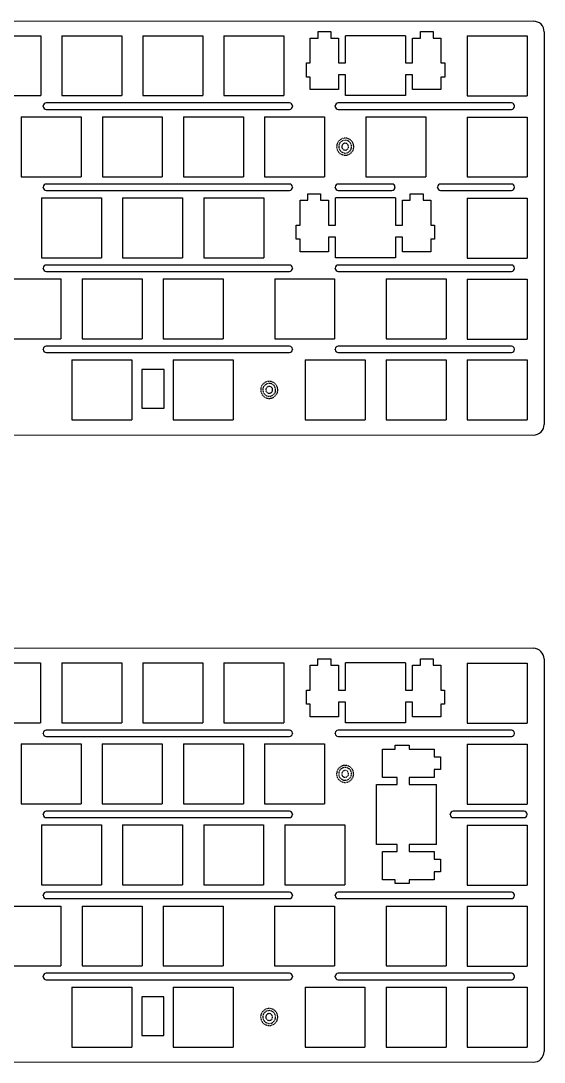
# Model space of a CAD drawing. Extents: x 1168 to 1833, y 1867 to 2135.
# Drawn here: x 1709.9 to 1832.5, y 1890.4 to 2134.4 of the extents above; entities that cross this region are included whole.
import ezdxf

# ---------------------------------------------------------------- set-up
doc = ezdxf.new("R2010")
doc.units = 0
doc.header["$MEASUREMENT"] = 0
for name, pattern in [('AI-Linetype-13', [0.2, 0.1, -0.1]), ('AI-Linetype-14', [0.2, 0.1, -0.1]), ('AI-Linetype-15', [0.2, 0.1, -0.1]), ('AI-Linetype-16', [0.2, 0.1, -0.1]), ('AI-Linetype-17', [0.2, 0.1, -0.1]), ('AI-Linetype-18', [0.2, 0.1, -0.1]), ('AI-Linetype-22', [0.2, 0.1, -0.1]), ('AI-Linetype-23', [0.2, 0.1, -0.1]), ('AI-Linetype-24', [0.2, 0.1, -0.1]), ('AI-Linetype-25', [0.2, 0.1, -0.1]), ('AI-Linetype-26', [0.2, 0.1, -0.1]), ('AI-Linetype-27', [0.2, 0.1, -0.1])]:
    doc.linetypes.add(name, pattern=pattern)
doc.layers.add('_U+56FE_U+5C42 1', color=7, linetype='Continuous')

msp = doc.modelspace()

# ---------------------------------------------------------------- linework, layer by layer
at = {"layer": '_U+56FE_U+5C42 1', "color": 7, "lineweight": 25}
for points in [[(1528.01, 2134.44), (1830.01, 2134.36)], [(1700.48, 2130.96), (1714.53, 2130.96)], [(1714.53, 2130.96), (1714.53, 2116.91)], [(1719.48, 2130.96), (1733.53, 2130.96)], [(1719.48, 2130.96), (1719.48, 2116.91)], [(1733.53, 2130.96), (1733.53, 2116.91)], [(1738.48, 2130.96), (1752.53, 2130.96)], [(1738.48, 2130.96), (1738.48, 2116.91)], [(1752.53, 2130.96), (1752.53, 2116.91)], [(1757.48, 2130.96), (1771.53, 2130.96)], [(1757.48, 2130.96), (1757.48, 2116.91)], [(1771.53, 2130.96), (1771.53, 2116.91)], [(1779.51, 2130.41), (1779.51, 2131.91)], [(1779.51, 2131.91), (1782.51, 2131.91)], [(1782.51, 2131.91), (1782.51, 2130.41)], [(1800.03, 2130.96), (1785.98, 2130.96)], [(1785.98, 2124.57), (1785.98, 2130.96)], [(1800.03, 2130.96), (1800.03, 2124.57)], [(1803.51, 2130.41), (1803.51, 2131.91)], [(1803.51, 2131.91), (1806.51, 2131.91)], [(1806.51, 2131.91), (1806.51, 2130.41)], [(1814.48, 2130.89), (1828.53, 2130.89)], [(1814.48, 2130.89), (1814.48, 2116.84)], [(1828.53, 2130.89), (1828.53, 2116.84)], [(1832.51, 2131.86), (1832.51, 2039.86)], [(1777.68, 2124.57), (1777.68, 2130.41)], [(1777.68, 2130.41), (1779.51, 2130.41)], [(1782.51, 2130.41), (1784.33, 2130.41)], [(1784.33, 2130.41), (1784.33, 2124.57)], [(1801.68, 2124.57), (1801.68, 2130.41)], [(1801.68, 2130.41), (1803.51, 2130.41)], [(1806.51, 2130.41), (1808.33, 2130.41)], [(1808.33, 2130.41), (1808.33, 2124.57)], [(1776.81, 2121.27), (1776.81, 2124.57)], [(1776.81, 2124.57), (1777.68, 2124.57)], [(1784.33, 2124.57), (1785.98, 2124.57)], [(1800.03, 2124.57), (1801.68, 2124.57)], [(1808.33, 2124.57), (1809.21, 2124.57)], [(1809.21, 2124.57), (1809.21, 2121.27)], [(1777.68, 2121.27), (1776.81, 2121.27)], [(1777.68, 2118.31), (1777.68, 2121.27)], [(1785.98, 2121.77), (1784.33, 2121.77)], [(1784.33, 2121.77), (1784.33, 2118.31)], [(1785.98, 2116.91), (1785.98, 2121.77)], [(1801.68, 2121.77), (1800.03, 2121.77)], [(1800.03, 2121.77), (1800.03, 2116.91)], [(1801.68, 2118.31), (1801.68, 2121.77)], [(1808.33, 2121.77), (1808.33, 2121.77)], [(1809.21, 2121.27), (1808.33, 2121.27)], [(1808.33, 2121.27), (1808.33, 2118.31)], [(1700.48, 2116.91), (1714.53, 2116.91)], [(1719.48, 2116.91), (1733.53, 2116.91)], [(1738.48, 2116.91), (1752.53, 2116.91)], [(1757.48, 2116.91), (1771.53, 2116.91)], [(1784.33, 2118.31), (1777.68, 2118.31)], [(1800.03, 2116.91), (1785.98, 2116.91)], [(1808.33, 2118.31), (1801.68, 2118.31)], [(1814.48, 2116.84), (1828.53, 2116.84)], [(1715.14, 2114.39), (1715.14, 2114.49)], [(1772.84, 2115.19), (1715.84, 2115.19)], [(1773.54, 2114.49), (1773.54, 2114.39)], [(1783.54, 2114.39), (1783.54, 2114.49)], [(1824.86, 2115.19), (1784.24, 2115.19)], [(1825.56, 2114.39), (1825.56, 2114.49)], [(1709.98, 2111.96), (1724.03, 2111.96)], [(1709.98, 2111.96), (1709.98, 2097.91)], [(1715.84, 2113.69), (1772.84, 2113.69)], [(1724.03, 2111.96), (1724.03, 2097.91)], [(1728.98, 2111.96), (1743.03, 2111.96)], [(1728.98, 2111.96), (1728.98, 2097.91)], [(1743.03, 2111.96), (1743.03, 2097.91)], [(1747.98, 2111.96), (1762.03, 2111.96)], [(1747.98, 2111.96), (1747.98, 2097.91)], [(1762.03, 2111.96), (1762.03, 2097.91)], [(1766.98, 2111.96), (1781.03, 2111.96)], [(1766.98, 2111.96), (1766.98, 2097.91)], [(1781.03, 2111.96), (1781.03, 2097.91)], [(1784.24, 2113.69), (1824.86, 2113.69)], [(1790.73, 2111.96), (1804.78, 2111.96)], [(1790.73, 2111.96), (1790.73, 2097.91)], [(1804.78, 2111.96), (1804.78, 2097.91)], [(1814.48, 2111.89), (1828.53, 2111.89)], [(1814.48, 2111.89), (1814.48, 2097.84)], [(1828.53, 2111.89), (1828.53, 2097.84)], [(1709.98, 2097.91), (1724.03, 2097.91)], [(1728.98, 2097.91), (1743.03, 2097.91)], [(1747.98, 2097.91), (1762.03, 2097.91)], [(1766.98, 2097.91), (1781.03, 2097.91)], [(1790.73, 2097.91), (1804.78, 2097.91)], [(1814.48, 2097.84), (1828.53, 2097.84)], [(1715.14, 2095.39), (1715.14, 2095.49)], [(1772.84, 2096.19), (1715.84, 2096.19)], [(1715.84, 2094.69), (1772.84, 2094.69)], [(1773.54, 2095.49), (1773.54, 2095.39)], [(1783.54, 2095.39), (1783.54, 2095.49)], [(1796.84, 2096.19), (1784.24, 2096.19)], [(1784.24, 2094.69), (1796.84, 2094.69)], [(1797.54, 2095.49), (1797.54, 2095.39)], [(1807.54, 2095.39), (1807.54, 2095.49)], [(1824.86, 2096.19), (1808.24, 2096.19)], [(1808.24, 2094.69), (1824.86, 2094.69)], [(1825.56, 2095.39), (1825.56, 2095.49)], [(1714.73, 2092.96), (1728.78, 2092.96)], [(1714.73, 2092.96), (1714.73, 2078.91)], [(1728.78, 2092.96), (1728.78, 2078.91)], [(1733.73, 2092.96), (1747.78, 2092.96)], [(1733.73, 2092.96), (1733.73, 2078.91)], [(1747.78, 2092.96), (1747.78, 2078.91)], [(1752.73, 2092.96), (1766.78, 2092.96)], [(1752.73, 2092.96), (1752.73, 2078.91)], [(1766.78, 2092.96), (1766.78, 2078.91)], [(1775.31, 2086.57), (1775.31, 2092.41)], [(1775.31, 2092.41), (1777.13, 2092.41)], [(1777.13, 2092.41), (1777.13, 2093.91)], [(1777.13, 2093.91), (1780.13, 2093.91)], [(1780.13, 2093.91), (1780.13, 2092.41)], [(1780.13, 2092.41), (1781.96, 2092.41)], [(1781.96, 2092.41), (1781.96, 2086.57)], [(1797.66, 2092.96), (1783.61, 2092.96)], [(1783.61, 2086.57), (1783.61, 2092.96)], [(1797.66, 2092.96), (1797.66, 2086.57)], [(1799.31, 2086.57), (1799.31, 2092.41)], [(1799.31, 2092.41), (1801.13, 2092.41)], [(1801.13, 2092.41), (1801.13, 2093.91)], [(1801.13, 2093.91), (1804.13, 2093.91)], [(1804.13, 2093.91), (1804.13, 2092.41)], [(1804.13, 2092.41), (1805.96, 2092.41)], [(1805.96, 2092.41), (1805.96, 2086.57)], [(1814.48, 2092.89), (1828.53, 2092.89)], [(1814.48, 2092.89), (1814.48, 2078.84)], [(1828.53, 2092.89), (1828.53, 2078.84)], [(1774.43, 2083.27), (1774.43, 2086.57)], [(1774.43, 2086.57), (1775.31, 2086.57)], [(1781.96, 2086.57), (1783.61, 2086.57)], [(1797.66, 2086.57), (1799.31, 2086.57)], [(1805.96, 2086.57), (1806.83, 2086.57)], [(1806.83, 2086.57), (1806.83, 2083.27)], [(1775.31, 2083.27), (1774.43, 2083.27)], [(1775.31, 2080.31), (1775.31, 2083.27)], [(1783.61, 2083.77), (1781.96, 2083.77)], [(1781.96, 2083.77), (1781.96, 2080.31)], [(1783.61, 2078.91), (1783.61, 2083.77)], [(1799.31, 2083.77), (1797.66, 2083.77)], [(1797.66, 2083.77), (1797.66, 2078.91)], [(1799.31, 2080.31), (1799.31, 2083.77)], [(1805.96, 2083.77), (1805.96, 2083.77)], [(1806.83, 2083.27), (1805.96, 2083.27)], [(1805.96, 2083.27), (1805.96, 2080.31)], [(1781.96, 2080.31), (1775.31, 2080.31)], [(1805.96, 2080.31), (1799.31, 2080.31)], [(1714.73, 2078.91), (1728.78, 2078.91)], [(1772.84, 2077.19), (1715.84, 2077.19)], [(1733.73, 2078.91), (1747.78, 2078.91)], [(1752.73, 2078.91), (1766.78, 2078.91)], [(1797.66, 2078.91), (1783.61, 2078.91)], [(1824.86, 2077.19), (1784.24, 2077.19)], [(1814.48, 2078.84), (1828.53, 2078.84)], [(1715.14, 2076.39), (1715.14, 2076.49)], [(1715.84, 2075.69), (1772.84, 2075.69)], [(1773.54, 2076.49), (1773.54, 2076.39)], [(1783.54, 2076.39), (1783.54, 2076.49)], [(1784.24, 2075.69), (1824.86, 2075.69)], [(1825.56, 2076.39), (1825.56, 2076.49)], [(1705.23, 2073.96), (1719.28, 2073.96)], [(1719.28, 2073.96), (1719.28, 2059.91)], [(1724.23, 2073.96), (1738.28, 2073.96)], [(1724.23, 2073.96), (1724.23, 2059.91)], [(1738.28, 2073.96), (1738.28, 2059.91)], [(1743.23, 2073.96), (1757.28, 2073.96)], [(1743.23, 2073.96), (1743.23, 2059.91)], [(1757.28, 2073.96), (1757.28, 2059.91)], [(1769.36, 2073.96), (1783.41, 2073.96)], [(1769.36, 2073.96), (1769.36, 2059.91)], [(1783.41, 2073.96), (1783.41, 2059.91)], [(1795.48, 2073.96), (1809.53, 2073.96)], [(1795.48, 2073.96), (1795.48, 2059.91)], [(1809.53, 2073.96), (1809.53, 2059.91)], [(1814.48, 2073.89), (1828.53, 2073.89)], [(1814.48, 2073.89), (1814.48, 2059.84)], [(1828.53, 2073.89), (1828.53, 2059.84)], [(1705.23, 2059.91), (1719.28, 2059.91)], [(1772.84, 2058.19), (1715.84, 2058.19)], [(1724.23, 2059.91), (1738.28, 2059.91)], [(1743.23, 2059.91), (1757.28, 2059.91)], [(1769.36, 2059.91), (1783.41, 2059.91)], [(1824.86, 2058.19), (1784.24, 2058.19)], [(1795.48, 2059.91), (1809.53, 2059.91)], [(1814.48, 2059.84), (1828.53, 2059.84)], [(1715.14, 2057.39), (1715.14, 2057.49)], [(1715.84, 2056.69), (1772.84, 2056.69)], [(1773.54, 2057.49), (1773.54, 2057.39)], [(1783.54, 2057.39), (1783.54, 2057.49)], [(1784.24, 2056.69), (1824.86, 2056.69)], [(1825.56, 2057.39), (1825.56, 2057.49)], [(1721.86, 2054.96), (1735.91, 2054.96)], [(1721.86, 2054.96), (1721.86, 2040.91)], [(1735.91, 2054.96), (1735.91, 2040.91)], [(1745.61, 2054.96), (1759.66, 2054.96)], [(1745.61, 2054.96), (1745.61, 2040.91)], [(1759.66, 2054.96), (1759.66, 2040.91)], [(1776.48, 2054.96), (1790.53, 2054.96)], [(1776.48, 2054.96), (1776.48, 2040.91)], [(1790.53, 2054.96), (1790.53, 2040.91)], [(1795.48, 2054.96), (1809.53, 2054.96)], [(1795.48, 2054.96), (1795.48, 2040.91)], [(1809.53, 2054.96), (1809.53, 2040.91)], [(1814.48, 2054.96), (1828.53, 2054.96)], [(1814.48, 2054.96), (1814.48, 2040.91)], [(1828.53, 2054.96), (1828.53, 2040.91)], [(1721.86, 2040.91), (1735.91, 2040.91)], [(1745.61, 2040.91), (1759.66, 2040.91)], [(1776.48, 2040.91), (1790.53, 2040.91)], [(1795.48, 2040.91), (1809.53, 2040.91)], [(1814.48, 2040.91), (1828.53, 2040.91)], [(1528.01, 2037.44), (1830.01, 2037.36)], [(1527.99, 1987.44), (1829.99, 1987.36)], [(1779.49, 1983.41), (1779.49, 1984.91)], [(1779.49, 1984.91), (1782.49, 1984.91)], [(1782.49, 1984.91), (1782.49, 1983.41)], [(1803.49, 1983.41), (1803.49, 1984.91)], [(1803.49, 1984.91), (1806.49, 1984.91)], [(1806.49, 1984.91), (1806.49, 1983.41)], [(1832.49, 1984.86), (1832.49, 1892.86)], [(1700.47, 1983.96), (1714.52, 1983.96)], [(1714.52, 1983.96), (1714.52, 1969.91)], [(1719.47, 1983.96), (1733.52, 1983.96)], [(1719.47, 1983.96), (1719.47, 1969.91)], [(1733.52, 1983.96), (1733.52, 1969.91)], [(1738.47, 1983.96), (1752.52, 1983.96)], [(1738.47, 1983.96), (1738.47, 1969.91)], [(1752.52, 1983.96), (1752.52, 1969.91)], [(1757.47, 1983.96), (1771.52, 1983.96)], [(1757.47, 1983.96), (1757.47, 1969.91)], [(1771.52, 1983.96), (1771.52, 1969.91)], [(1777.67, 1977.57), (1777.67, 1983.41)], [(1777.67, 1983.41), (1779.49, 1983.41)], [(1782.49, 1983.41), (1784.32, 1983.41)], [(1784.32, 1983.41), (1784.32, 1977.57)], [(1800.02, 1983.96), (1785.97, 1983.96)], [(1785.97, 1977.57), (1785.97, 1983.96)], [(1800.02, 1983.96), (1800.02, 1977.57)], [(1801.67, 1977.57), (1801.67, 1983.41)], [(1801.67, 1983.41), (1803.49, 1983.41)], [(1806.49, 1983.41), (1808.32, 1983.41)], [(1808.32, 1983.41), (1808.32, 1977.57)], [(1814.47, 1983.89), (1828.52, 1983.89)], [(1814.47, 1983.89), (1814.47, 1969.84)], [(1828.52, 1983.89), (1828.52, 1969.84)], [(1776.79, 1974.27), (1776.79, 1977.57)], [(1776.79, 1977.57), (1777.67, 1977.57)], [(1784.32, 1977.57), (1785.97, 1977.57)], [(1800.02, 1977.57), (1801.67, 1977.57)], [(1808.32, 1977.57), (1809.19, 1977.57)], [(1809.19, 1977.57), (1809.19, 1974.27)], [(1785.97, 1974.77), (1784.32, 1974.77)], [(1784.32, 1974.77), (1784.32, 1971.31)], [(1785.97, 1969.91), (1785.97, 1974.77)], [(1801.67, 1974.77), (1800.02, 1974.77)], [(1800.02, 1974.77), (1800.02, 1969.91)], [(1801.67, 1971.31), (1801.67, 1974.77)], [(1808.32, 1974.77), (1808.32, 1974.77)], [(1777.67, 1974.27), (1776.79, 1974.27)], [(1777.67, 1971.31), (1777.67, 1974.27)], [(1809.19, 1974.27), (1808.32, 1974.27)], [(1808.32, 1974.27), (1808.32, 1971.31)], [(1700.47, 1969.91), (1714.52, 1969.91)], [(1719.47, 1969.91), (1733.52, 1969.91)], [(1738.47, 1969.91), (1752.52, 1969.91)], [(1757.47, 1969.91), (1771.52, 1969.91)], [(1784.32, 1971.31), (1777.67, 1971.31)], [(1800.02, 1969.91), (1785.97, 1969.91)], [(1808.32, 1971.31), (1801.67, 1971.31)], [(1814.47, 1969.84), (1828.52, 1969.84)], [(1715.13, 1967.39), (1715.13, 1967.49)], [(1772.83, 1968.19), (1715.83, 1968.19)], [(1773.53, 1967.49), (1773.53, 1967.39)], [(1783.53, 1967.39), (1783.53, 1967.49)], [(1824.84, 1968.19), (1784.23, 1968.19)], [(1825.54, 1967.39), (1825.54, 1967.49)], [(1709.97, 1964.96), (1724.02, 1964.96)], [(1709.97, 1964.96), (1709.97, 1950.91)], [(1715.83, 1966.69), (1772.83, 1966.69)], [(1724.02, 1964.96), (1724.02, 1950.91)], [(1728.97, 1964.96), (1743.02, 1964.96)], [(1728.97, 1964.96), (1728.97, 1950.91)], [(1743.02, 1964.96), (1743.02, 1950.91)], [(1747.97, 1964.96), (1762.02, 1964.96)], [(1747.97, 1964.96), (1747.97, 1950.91)], [(1762.02, 1964.96), (1762.02, 1950.91)], [(1766.97, 1964.96), (1781.02, 1964.96)], [(1766.97, 1964.96), (1766.97, 1950.91)], [(1781.02, 1964.96), (1781.02, 1950.91)], [(1784.23, 1966.69), (1824.84, 1966.69)], [(1814.47, 1964.89), (1828.52, 1964.89)], [(1814.47, 1964.89), (1814.47, 1950.84)], [(1828.52, 1964.89), (1828.52, 1950.84)], [(1794.63, 1957.11), (1794.63, 1963.76)], [(1794.63, 1963.76), (1797.59, 1963.76)], [(1797.59, 1963.76), (1797.59, 1964.64)], [(1797.59, 1964.64), (1800.89, 1964.64)], [(1800.89, 1964.64), (1800.89, 1963.76)], [(1800.89, 1963.76), (1806.73, 1963.76)], [(1806.73, 1963.76), (1806.73, 1961.94)], [(1806.73, 1961.94), (1808.23, 1961.94)], [(1808.23, 1961.94), (1808.23, 1958.94)], [(1808.23, 1958.94), (1806.73, 1958.94)], [(1806.73, 1958.94), (1806.73, 1957.11)], [(1793.23, 1941.41), (1793.23, 1955.46)], [(1793.23, 1955.46), (1798.09, 1955.46)], [(1798.09, 1957.11), (1794.63, 1957.11)], [(1798.09, 1955.46), (1798.09, 1957.11)], [(1806.73, 1957.11), (1800.89, 1957.11)], [(1800.89, 1957.11), (1800.89, 1955.46)], [(1800.89, 1955.46), (1807.28, 1955.46)], [(1807.28, 1941.41), (1807.28, 1955.46)], [(1709.97, 1950.91), (1724.02, 1950.91)], [(1728.97, 1950.91), (1743.02, 1950.91)], [(1747.97, 1950.91), (1762.02, 1950.91)], [(1766.97, 1950.91), (1781.02, 1950.91)], [(1814.47, 1950.84), (1828.52, 1950.84)], [(1715.13, 1948.39), (1715.13, 1948.49)], [(1772.83, 1949.19), (1715.83, 1949.19)], [(1773.53, 1948.49), (1773.53, 1948.39)], [(1810.51, 1948.39), (1810.51, 1948.49)], [(1827.82, 1949.19), (1811.21, 1949.19)], [(1828.52, 1948.39), (1828.52, 1948.49)], [(1714.72, 1945.96), (1728.77, 1945.96)], [(1714.72, 1945.96), (1714.72, 1931.91)], [(1715.83, 1947.69), (1772.83, 1947.69)], [(1728.77, 1945.96), (1728.77, 1931.91)], [(1733.72, 1945.96), (1747.77, 1945.96)], [(1733.72, 1945.96), (1733.72, 1931.91)], [(1747.77, 1945.96), (1747.77, 1931.91)], [(1752.72, 1945.96), (1766.77, 1945.96)], [(1752.72, 1945.96), (1752.72, 1931.91)], [(1766.77, 1945.96), (1766.77, 1931.91)], [(1771.72, 1945.96), (1785.77, 1945.96)], [(1771.72, 1945.96), (1771.72, 1931.91)], [(1785.77, 1945.96), (1785.77, 1931.91)], [(1811.21, 1947.69), (1827.82, 1947.69)], [(1814.47, 1945.89), (1828.52, 1945.89)], [(1814.47, 1945.89), (1814.47, 1931.84)], [(1828.52, 1945.89), (1828.52, 1931.84)], [(1798.09, 1941.41), (1793.23, 1941.41)], [(1798.09, 1939.76), (1798.09, 1941.41)], [(1807.28, 1941.41), (1800.89, 1941.41)], [(1800.89, 1941.41), (1800.89, 1939.76)], [(1794.63, 1933.11), (1794.63, 1939.76)], [(1794.63, 1939.76), (1798.09, 1939.76)], [(1800.89, 1939.76), (1806.73, 1939.76)], [(1806.73, 1939.76), (1806.73, 1937.94)], [(1806.73, 1937.94), (1808.23, 1937.94)], [(1808.23, 1937.94), (1808.23, 1934.94)], [(1797.59, 1933.11), (1794.63, 1933.11)], [(1797.59, 1932.24), (1797.59, 1933.11)], [(1798.09, 1933.11), (1798.09, 1933.11)], [(1806.73, 1933.11), (1800.89, 1933.11)], [(1800.89, 1933.11), (1800.89, 1932.24)], [(1808.23, 1934.94), (1806.73, 1934.94)], [(1806.73, 1934.94), (1806.73, 1933.11)], [(1714.72, 1931.91), (1728.77, 1931.91)], [(1733.72, 1931.91), (1747.77, 1931.91)], [(1752.72, 1931.91), (1766.77, 1931.91)], [(1771.72, 1931.91), (1785.77, 1931.91)], [(1800.89, 1932.24), (1797.59, 1932.24)], [(1814.47, 1931.84), (1828.52, 1931.84)], [(1715.13, 1929.39), (1715.13, 1929.49)], [(1772.83, 1930.19), (1715.83, 1930.19)], [(1715.83, 1928.69), (1772.83, 1928.69)], [(1773.53, 1929.49), (1773.53, 1929.39)], [(1783.53, 1929.39), (1783.53, 1929.49)], [(1824.84, 1930.19), (1784.23, 1930.19)], [(1784.23, 1928.69), (1824.84, 1928.69)], [(1825.54, 1929.39), (1825.54, 1929.49)], [(1705.22, 1926.96), (1719.27, 1926.96)], [(1719.27, 1926.96), (1719.27, 1912.91)], [(1724.22, 1926.96), (1738.27, 1926.96)], [(1724.22, 1926.96), (1724.22, 1912.91)], [(1738.27, 1926.96), (1738.27, 1912.91)], [(1743.22, 1926.96), (1757.27, 1926.96)], [(1743.22, 1926.96), (1743.22, 1912.91)], [(1757.27, 1926.96), (1757.27, 1912.91)], [(1769.34, 1926.96), (1783.39, 1926.96)], [(1769.34, 1926.96), (1769.34, 1912.91)], [(1783.39, 1926.96), (1783.39, 1912.91)], [(1795.47, 1926.96), (1809.52, 1926.96)], [(1795.47, 1926.96), (1795.47, 1912.91)], [(1809.52, 1926.96), (1809.52, 1912.91)], [(1814.47, 1926.89), (1828.52, 1926.89)], [(1814.47, 1926.89), (1814.47, 1912.84)], [(1828.52, 1926.89), (1828.52, 1912.84)], [(1705.22, 1912.91), (1719.27, 1912.91)], [(1772.83, 1911.19), (1715.83, 1911.19)], [(1724.22, 1912.91), (1738.27, 1912.91)], [(1743.22, 1912.91), (1757.27, 1912.91)], [(1769.34, 1912.91), (1783.39, 1912.91)], [(1824.84, 1911.19), (1784.23, 1911.19)], [(1795.47, 1912.91), (1809.52, 1912.91)], [(1814.47, 1912.84), (1828.52, 1912.84)], [(1715.13, 1910.39), (1715.13, 1910.49)], [(1715.83, 1909.69), (1772.83, 1909.69)], [(1773.53, 1910.49), (1773.53, 1910.39)], [(1783.53, 1910.39), (1783.53, 1910.49)], [(1784.23, 1909.69), (1824.84, 1909.69)], [(1825.54, 1910.39), (1825.54, 1910.49)], [(1721.84, 1907.96), (1735.89, 1907.96)], [(1721.84, 1907.96), (1721.84, 1893.91)], [(1735.89, 1907.96), (1735.89, 1893.91)], [(1745.59, 1907.96), (1759.64, 1907.96)], [(1745.59, 1907.96), (1745.59, 1893.91)], [(1759.64, 1907.96), (1759.64, 1893.91)], [(1776.47, 1907.96), (1790.52, 1907.96)], [(1776.47, 1907.96), (1776.47, 1893.91)], [(1790.52, 1907.96), (1790.52, 1893.91)], [(1795.47, 1907.96), (1809.52, 1907.96)], [(1795.47, 1907.96), (1795.47, 1893.91)], [(1809.52, 1907.96), (1809.52, 1893.91)], [(1814.47, 1907.96), (1828.52, 1907.96)], [(1814.47, 1907.96), (1814.47, 1893.91)], [(1828.52, 1907.96), (1828.52, 1893.91)], [(1721.84, 1893.91), (1735.89, 1893.91)], [(1745.59, 1893.91), (1759.64, 1893.91)], [(1776.47, 1893.91), (1790.52, 1893.91)], [(1795.47, 1893.91), (1809.52, 1893.91)], [(1814.47, 1893.91), (1828.52, 1893.91)], [(1527.99, 1890.44), (1829.99, 1890.36)]]:
    msp.add_lwpolyline(points, dxfattribs=at)
for points in [[(1738.26, 2052.68), (1738.26, 2043.64), (1743.44, 2043.64), (1743.44, 2052.68)], [(1738.24, 1905.68), (1738.24, 1896.64), (1743.42, 1896.64), (1743.42, 1905.68)]]:
    msp.add_lwpolyline(points, close=True, dxfattribs=at)
for points in [[(1832.51, 2131.86), (1832.51, 2133.24), (1831.39, 2134.36), (1830.01, 2134.36)], [(1715.84, 2115.19), (1715.46, 2115.19), (1715.14, 2114.87), (1715.14, 2114.49)], [(1715.14, 2114.39), (1715.14, 2114), (1715.46, 2113.69), (1715.84, 2113.69)], [(1773.54, 2114.49), (1773.54, 2114.87), (1773.23, 2115.19), (1772.84, 2115.19)], [(1772.84, 2113.69), (1773.23, 2113.69), (1773.54, 2114), (1773.54, 2114.39)], [(1784.24, 2115.19), (1783.86, 2115.19), (1783.54, 2114.87), (1783.54, 2114.49)], [(1783.54, 2114.39), (1783.54, 2114), (1783.86, 2113.69), (1784.24, 2113.69)], [(1825.56, 2114.49), (1825.56, 2114.87), (1825.24, 2115.19), (1824.86, 2115.19)], [(1824.86, 2113.69), (1825.24, 2113.69), (1825.56, 2114), (1825.56, 2114.39)], [(1715.84, 2096.19), (1715.46, 2096.19), (1715.14, 2095.87), (1715.14, 2095.49)], [(1715.14, 2095.39), (1715.14, 2095), (1715.46, 2094.69), (1715.84, 2094.69)], [(1773.54, 2095.49), (1773.54, 2095.87), (1773.23, 2096.19), (1772.84, 2096.19)], [(1772.84, 2094.69), (1773.23, 2094.69), (1773.54, 2095), (1773.54, 2095.39)], [(1784.24, 2096.19), (1783.86, 2096.19), (1783.54, 2095.87), (1783.54, 2095.49)], [(1783.54, 2095.39), (1783.54, 2095), (1783.86, 2094.69), (1784.24, 2094.69)], [(1797.54, 2095.49), (1797.54, 2095.87), (1797.23, 2096.19), (1796.84, 2096.19)], [(1796.84, 2094.69), (1797.23, 2094.69), (1797.54, 2095), (1797.54, 2095.39)], [(1808.24, 2096.19), (1807.86, 2096.19), (1807.54, 2095.87), (1807.54, 2095.49)], [(1807.54, 2095.39), (1807.54, 2095), (1807.86, 2094.69), (1808.24, 2094.69)], [(1825.56, 2095.49), (1825.56, 2095.87), (1825.24, 2096.19), (1824.86, 2096.19)], [(1824.86, 2094.69), (1825.24, 2094.69), (1825.56, 2095), (1825.56, 2095.39)], [(1715.84, 2077.19), (1715.46, 2077.19), (1715.14, 2076.87), (1715.14, 2076.49)], [(1773.54, 2076.49), (1773.54, 2076.87), (1773.23, 2077.19), (1772.84, 2077.19)], [(1784.24, 2077.19), (1783.86, 2077.19), (1783.54, 2076.87), (1783.54, 2076.49)], [(1825.56, 2076.49), (1825.56, 2076.87), (1825.24, 2077.19), (1824.86, 2077.19)], [(1715.14, 2076.39), (1715.14, 2076), (1715.46, 2075.69), (1715.84, 2075.69)], [(1772.84, 2075.69), (1773.23, 2075.69), (1773.54, 2076), (1773.54, 2076.39)], [(1783.54, 2076.39), (1783.54, 2076), (1783.86, 2075.69), (1784.24, 2075.69)], [(1824.86, 2075.69), (1825.24, 2075.69), (1825.56, 2076), (1825.56, 2076.39)], [(1715.84, 2058.19), (1715.46, 2058.19), (1715.14, 2057.87), (1715.14, 2057.49)], [(1773.54, 2057.49), (1773.54, 2057.87), (1773.23, 2058.19), (1772.84, 2058.19)], [(1784.24, 2058.19), (1783.86, 2058.19), (1783.54, 2057.87), (1783.54, 2057.49)], [(1825.56, 2057.49), (1825.56, 2057.87), (1825.24, 2058.19), (1824.86, 2058.19)], [(1715.14, 2057.39), (1715.14, 2057), (1715.46, 2056.69), (1715.84, 2056.69)], [(1772.84, 2056.69), (1773.23, 2056.69), (1773.54, 2057), (1773.54, 2057.39)], [(1783.54, 2057.39), (1783.54, 2057), (1783.86, 2056.69), (1784.24, 2056.69)], [(1824.86, 2056.69), (1825.24, 2056.69), (1825.56, 2057), (1825.56, 2057.39)], [(1830.01, 2037.36), (1831.39, 2037.36), (1832.51, 2038.48), (1832.51, 2039.86)], [(1832.49, 1984.86), (1832.49, 1986.24), (1831.37, 1987.36), (1829.99, 1987.36)], [(1715.83, 1968.19), (1715.44, 1968.19), (1715.13, 1967.87), (1715.13, 1967.49)], [(1715.13, 1967.39), (1715.13, 1967), (1715.44, 1966.69), (1715.83, 1966.69)], [(1773.53, 1967.49), (1773.53, 1967.87), (1773.22, 1968.19), (1772.83, 1968.19)], [(1772.83, 1966.69), (1773.22, 1966.69), (1773.53, 1967), (1773.53, 1967.39)], [(1784.23, 1968.19), (1783.84, 1968.19), (1783.53, 1967.87), (1783.53, 1967.49)], [(1783.53, 1967.39), (1783.53, 1967), (1783.84, 1966.69), (1784.23, 1966.69)], [(1825.54, 1967.49), (1825.54, 1967.87), (1825.23, 1968.19), (1824.84, 1968.19)], [(1824.84, 1966.69), (1825.23, 1966.69), (1825.54, 1967), (1825.54, 1967.39)], [(1715.83, 1949.19), (1715.44, 1949.19), (1715.13, 1948.87), (1715.13, 1948.49)], [(1715.13, 1948.39), (1715.13, 1948), (1715.44, 1947.69), (1715.83, 1947.69)], [(1773.53, 1948.49), (1773.53, 1948.87), (1773.22, 1949.19), (1772.83, 1949.19)], [(1772.83, 1947.69), (1773.22, 1947.69), (1773.53, 1948), (1773.53, 1948.39)], [(1811.21, 1949.19), (1810.82, 1949.19), (1810.51, 1948.87), (1810.51, 1948.49)], [(1810.51, 1948.39), (1810.51, 1948), (1810.82, 1947.69), (1811.21, 1947.69)], [(1828.52, 1948.49), (1828.52, 1948.87), (1828.2, 1949.19), (1827.82, 1949.19)], [(1827.82, 1947.69), (1828.2, 1947.69), (1828.52, 1948), (1828.52, 1948.39)], [(1715.83, 1930.19), (1715.44, 1930.19), (1715.13, 1929.87), (1715.13, 1929.49)], [(1715.13, 1929.39), (1715.13, 1929), (1715.44, 1928.69), (1715.83, 1928.69)], [(1773.53, 1929.49), (1773.53, 1929.87), (1773.22, 1930.19), (1772.83, 1930.19)], [(1772.83, 1928.69), (1773.22, 1928.69), (1773.53, 1929), (1773.53, 1929.39)], [(1784.23, 1930.19), (1783.84, 1930.19), (1783.53, 1929.87), (1783.53, 1929.49)], [(1783.53, 1929.39), (1783.53, 1929), (1783.84, 1928.69), (1784.23, 1928.69)], [(1825.54, 1929.49), (1825.54, 1929.87), (1825.23, 1930.19), (1824.84, 1930.19)], [(1824.84, 1928.69), (1825.23, 1928.69), (1825.54, 1929), (1825.54, 1929.39)], [(1715.83, 1911.19), (1715.44, 1911.19), (1715.13, 1910.87), (1715.13, 1910.49)], [(1773.53, 1910.49), (1773.53, 1910.87), (1773.22, 1911.19), (1772.83, 1911.19)], [(1784.23, 1911.19), (1783.84, 1911.19), (1783.53, 1910.87), (1783.53, 1910.49)], [(1825.54, 1910.49), (1825.54, 1910.87), (1825.23, 1911.19), (1824.84, 1911.19)], [(1715.13, 1910.39), (1715.13, 1910), (1715.44, 1909.69), (1715.83, 1909.69)], [(1772.83, 1909.69), (1773.22, 1909.69), (1773.53, 1910), (1773.53, 1910.39)], [(1783.53, 1910.39), (1783.53, 1910), (1783.84, 1909.69), (1784.23, 1909.69)], [(1824.84, 1909.69), (1825.23, 1909.69), (1825.54, 1910), (1825.54, 1910.39)], [(1829.99, 1890.36), (1831.37, 1890.36), (1832.49, 1891.48), (1832.49, 1892.86)]]:
    msp.add_open_spline(points, degree=3, dxfattribs=at)
at = {"layer": '_U+56FE_U+5C42 1', "color": 3, "linetype": 'AI-Linetype-16', "lineweight": 25}
msp.add_open_spline([(1783.88, 2104.94), (1783.88, 2106.04), (1784.78, 2106.94), (1785.88, 2106.94), (1786.99, 2106.94), (1787.88, 2106.04), (1787.88, 2104.94), (1787.88, 2103.83), (1786.99, 2102.94), (1785.88, 2102.94), (1784.78, 2102.94), (1783.88, 2103.83), (1783.88, 2104.94), (1783.88, 2104.94), (1783.88, 2104.94), (1783.88, 2104.94)], degree=3, knots=[0, 0, 0, 0, 1, 1, 1, 2, 2, 2, 3, 3, 3, 4, 4, 4, 5, 5, 5, 5], dxfattribs=at)
at = {"layer": '_U+56FE_U+5C42 1', "color": 3, "linetype": 'AI-Linetype-17', "lineweight": 25}
msp.add_open_spline([(1784.38, 2104.94), (1784.38, 2105.77), (1785.05, 2106.44), (1785.88, 2106.44), (1786.71, 2106.44), (1787.38, 2105.77), (1787.38, 2104.94), (1787.38, 2104.11), (1786.71, 2103.44), (1785.88, 2103.44), (1785.05, 2103.44), (1784.38, 2104.11), (1784.38, 2104.94), (1784.38, 2104.94), (1784.38, 2104.94), (1784.38, 2104.94)], degree=3, knots=[0, 0, 0, 0, 1, 1, 1, 2, 2, 2, 3, 3, 3, 4, 4, 4, 5, 5, 5, 5], dxfattribs=at)
at = {"layer": '_U+56FE_U+5C42 1', "color": 3, "linetype": 'AI-Linetype-18', "lineweight": 25}
msp.add_open_spline([(1785.08, 2104.94), (1785.08, 2105.38), (1785.44, 2105.74), (1785.88, 2105.74), (1786.32, 2105.74), (1786.68, 2105.38), (1786.68, 2104.94), (1786.68, 2104.5), (1786.32, 2104.14), (1785.88, 2104.14), (1785.44, 2104.14), (1785.08, 2104.5), (1785.08, 2104.94), (1785.08, 2104.94), (1785.08, 2104.94), (1785.08, 2104.94)], degree=3, knots=[0, 0, 0, 0, 1, 1, 1, 2, 2, 2, 3, 3, 3, 4, 4, 4, 5, 5, 5, 5], dxfattribs=at)
at = {"layer": '_U+56FE_U+5C42 1', "color": 3, "linetype": 'AI-Linetype-13', "lineweight": 25}
msp.add_open_spline([(1766.08, 2047.94), (1766.08, 2049.04), (1766.98, 2049.94), (1768.08, 2049.94), (1769.19, 2049.94), (1770.08, 2049.04), (1770.08, 2047.94), (1770.08, 2046.83), (1769.19, 2045.94), (1768.08, 2045.94), (1766.98, 2045.94), (1766.08, 2046.83), (1766.08, 2047.94), (1766.08, 2047.94), (1766.08, 2047.94), (1766.08, 2047.94)], degree=3, knots=[0, 0, 0, 0, 1, 1, 1, 2, 2, 2, 3, 3, 3, 4, 4, 4, 5, 5, 5, 5], dxfattribs=at)
at = {"layer": '_U+56FE_U+5C42 1', "color": 3, "linetype": 'AI-Linetype-14', "lineweight": 25}
msp.add_open_spline([(1766.58, 2047.94), (1766.58, 2048.77), (1767.25, 2049.44), (1768.08, 2049.44), (1768.91, 2049.44), (1769.58, 2048.77), (1769.58, 2047.94), (1769.58, 2047.11), (1768.91, 2046.44), (1768.08, 2046.44), (1767.25, 2046.44), (1766.58, 2047.11), (1766.58, 2047.94), (1766.58, 2047.94), (1766.58, 2047.94), (1766.58, 2047.94)], degree=3, knots=[0, 0, 0, 0, 1, 1, 1, 2, 2, 2, 3, 3, 3, 4, 4, 4, 5, 5, 5, 5], dxfattribs=at)
at = {"layer": '_U+56FE_U+5C42 1', "color": 3, "linetype": 'AI-Linetype-15', "lineweight": 25}
msp.add_open_spline([(1767.28, 2047.94), (1767.28, 2048.38), (1767.64, 2048.74), (1768.08, 2048.74), (1768.52, 2048.74), (1768.88, 2048.38), (1768.88, 2047.94), (1768.88, 2047.5), (1768.52, 2047.14), (1768.08, 2047.14), (1767.64, 2047.14), (1767.28, 2047.5), (1767.28, 2047.94), (1767.28, 2047.94), (1767.28, 2047.94), (1767.28, 2047.94)], degree=3, knots=[0, 0, 0, 0, 1, 1, 1, 2, 2, 2, 3, 3, 3, 4, 4, 4, 5, 5, 5, 5], dxfattribs=at)
at = {"layer": '_U+56FE_U+5C42 1', "color": 3, "linetype": 'AI-Linetype-25', "lineweight": 25}
msp.add_open_spline([(1783.87, 1957.94), (1783.87, 1959.04), (1784.76, 1959.94), (1785.87, 1959.94), (1786.97, 1959.94), (1787.87, 1959.04), (1787.87, 1957.94), (1787.87, 1956.83), (1786.97, 1955.94), (1785.87, 1955.94), (1784.76, 1955.94), (1783.87, 1956.83), (1783.87, 1957.94), (1783.87, 1957.94), (1783.87, 1957.94), (1783.87, 1957.94)], degree=3, knots=[0, 0, 0, 0, 1, 1, 1, 2, 2, 2, 3, 3, 3, 4, 4, 4, 5, 5, 5, 5], dxfattribs=at)
at = {"layer": '_U+56FE_U+5C42 1', "color": 3, "linetype": 'AI-Linetype-26', "lineweight": 25}
msp.add_open_spline([(1784.37, 1957.94), (1784.37, 1958.77), (1785.04, 1959.44), (1785.87, 1959.44), (1786.7, 1959.44), (1787.37, 1958.77), (1787.37, 1957.94), (1787.37, 1957.11), (1786.7, 1956.44), (1785.87, 1956.44), (1785.04, 1956.44), (1784.37, 1957.11), (1784.37, 1957.94), (1784.37, 1957.94), (1784.37, 1957.94), (1784.37, 1957.94)], degree=3, knots=[0, 0, 0, 0, 1, 1, 1, 2, 2, 2, 3, 3, 3, 4, 4, 4, 5, 5, 5, 5], dxfattribs=at)
at = {"layer": '_U+56FE_U+5C42 1', "color": 3, "linetype": 'AI-Linetype-27', "lineweight": 25}
msp.add_open_spline([(1785.07, 1957.94), (1785.07, 1958.38), (1785.43, 1958.74), (1785.87, 1958.74), (1786.31, 1958.74), (1786.67, 1958.38), (1786.67, 1957.94), (1786.67, 1957.5), (1786.31, 1957.14), (1785.87, 1957.14), (1785.43, 1957.14), (1785.07, 1957.5), (1785.07, 1957.94), (1785.07, 1957.94), (1785.07, 1957.94), (1785.07, 1957.94)], degree=3, knots=[0, 0, 0, 0, 1, 1, 1, 2, 2, 2, 3, 3, 3, 4, 4, 4, 5, 5, 5, 5], dxfattribs=at)
at = {"layer": '_U+56FE_U+5C42 1', "color": 3, "linetype": 'AI-Linetype-22', "lineweight": 25}
msp.add_open_spline([(1766.07, 1900.94), (1766.07, 1902.04), (1766.96, 1902.94), (1768.07, 1902.94), (1769.17, 1902.94), (1770.07, 1902.04), (1770.07, 1900.94), (1770.07, 1899.83), (1769.17, 1898.94), (1768.07, 1898.94), (1766.96, 1898.94), (1766.07, 1899.83), (1766.07, 1900.94), (1766.07, 1900.94), (1766.07, 1900.94), (1766.07, 1900.94)], degree=3, knots=[0, 0, 0, 0, 1, 1, 1, 2, 2, 2, 3, 3, 3, 4, 4, 4, 5, 5, 5, 5], dxfattribs=at)
at = {"layer": '_U+56FE_U+5C42 1', "color": 3, "linetype": 'AI-Linetype-23', "lineweight": 25}
msp.add_open_spline([(1766.57, 1900.94), (1766.57, 1901.77), (1767.24, 1902.44), (1768.07, 1902.44), (1768.9, 1902.44), (1769.57, 1901.77), (1769.57, 1900.94), (1769.57, 1900.11), (1768.9, 1899.44), (1768.07, 1899.44), (1767.24, 1899.44), (1766.57, 1900.11), (1766.57, 1900.94), (1766.57, 1900.94), (1766.57, 1900.94), (1766.57, 1900.94)], degree=3, knots=[0, 0, 0, 0, 1, 1, 1, 2, 2, 2, 3, 3, 3, 4, 4, 4, 5, 5, 5, 5], dxfattribs=at)
at = {"layer": '_U+56FE_U+5C42 1', "color": 3, "linetype": 'AI-Linetype-24', "lineweight": 25}
msp.add_open_spline([(1767.27, 1900.94), (1767.27, 1901.38), (1767.63, 1901.74), (1768.07, 1901.74), (1768.51, 1901.74), (1768.87, 1901.38), (1768.87, 1900.94), (1768.87, 1900.5), (1768.51, 1900.14), (1768.07, 1900.14), (1767.63, 1900.14), (1767.27, 1900.5), (1767.27, 1900.94), (1767.27, 1900.94), (1767.27, 1900.94), (1767.27, 1900.94)], degree=3, knots=[0, 0, 0, 0, 1, 1, 1, 2, 2, 2, 3, 3, 3, 4, 4, 4, 5, 5, 5, 5], dxfattribs=at)

doc.saveas('drawing.dxf')
